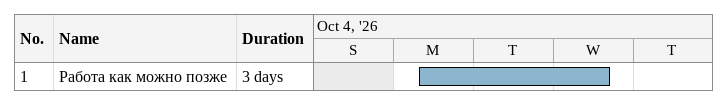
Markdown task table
| ID | Task | Duration | Start | Finish |
|---|---|---|---|---|
| 1 | Работа как можно позже | 3d | 2026-10-05 | 2026-10-07 |
